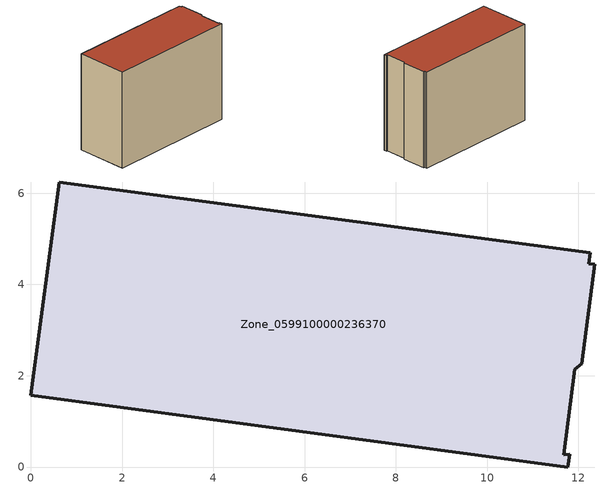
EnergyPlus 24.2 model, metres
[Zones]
Zone_0599100000236370
 floor ground (C_G): 11.92,2.15 11.68,0.27 11.81,0.28 11.77,0 0,1.58 0.63,6.25 12.25,4.69 12.22,4.46 12.35,4.44 12.07,2.27 z0
 wall outside (C_F): 0,1.58 11.77,0 11.81,0.28 11.68,0.27 11.92,2.15 12.07,2.27 12.35,4.44 12.22,4.46 12.25,4.69 0.63,6.25 0,1.58 z0:8.93
 roof outside (C_R): 11.68,0.27 11.92,2.15 12.07,2.27 12.35,4.44 12.22,4.46 12.25,4.69 0.63,6.25 0,1.58 11.77,0 11.81,0.28 z8.93
[BUILDING]
Pand.0599100000236370: North Axis=0; Terrain=City; Loads Convergence Tolerance Value=0.04; Temperature Convergence Tolerance Value=0.4; Solar Distribution=FullExterior; Maximum Number of Warmup Days=25; Minimum Number of Warmup Days=1
[Site:Location]
Rotterdam.The.Hague.AP_ZH_NLD Design_Conditions: Latitude=51.96; Longitude=4.45; Time Zone=1; Elevation=-4.5
[SITE:GROUNDTEMPERATURE:BUILDINGSURFACE]
18, 18, 18, 18, 18, 18, 18, 18, 18, 18, 18, 18
[MATERIAL] Thermal Absorptance=0.9; Solar Absorptance=0.7; Visible Absorptance=0.7
Name | Roughness | Thickness | Conductivity | Density | Specific Heat
G.TI.1946 | MediumSmooth | 0.15 | 1 | 540 | 1210
F.TI.1946 | Rough | 0.3 | 0.857143 | 1920 | 840
R.TI.1946 | MediumRough | 0.2 | 0.1 | 1500 | 1000
[CONSTRUCTION]
C_G: G.TI.1946
C_F: F.TI.1946
C_R: R.TI.1946
[ZONE]
Zone_0599100000236370: Type=1; Multiplier=1; Ceiling Height=Autocalculate; Volume=Autocalculate; Floor Area=autocalculate; Part of Total Floor Area=Yes
[ZONEINFILTRATION:DESIGNFLOWRATE]
Infil_Zone_0599100000236370: Zone or ZoneList or Space or SpaceList=Zone_0599100000236370; Schedule=AlwaysOn; Design Flow Rate Calculation Method=Flow/Area; Flow Rate per Floor Area=0.003; Constant Term Coefficient=1; Temperature Term Coefficient=0; Velocity Term Coefficient=0; Velocity Squared Term Coefficient=0
[HVACTEMPLATE:ZONE:IDEALLOADSAIRSYSTEM]
Zone_0599100000236370: Maximum Heating Supply Air Temperature=50; Minimum Cooling Supply Air Temperature=13; Maximum Heating Supply Air Humidity Ratio=0.0156; Minimum Cooling Supply Air Humidity Ratio=0.0077; Heating Limit=NoLimit; Cooling Limit=NoLimit; Dehumidification Control Type=ConstantSensibleHeatRatio; Cooling Sensible Heat Ratio=0.7; Dehumidification Setpoint=60; Humidification Control Type=None; Humidification Setpoint=30; Outdoor Air Method=None; Outdoor Air Flow Rate per Person=0.00944; Outdoor Air Flow Rate per Zone Floor Area=0; Outdoor Air Flow Rate per Zone=0; Demand Controlled Ventilation Type=None; Outdoor Air Economizer Type=NoEconomizer; Heat Recovery Type=None; Sensible Heat Recovery Effectiveness=0.7; Latent Heat Recovery Effectiveness=0.65
[ZONECONTROL:THERMOSTAT]
ThermostatControl_Zone_0599100000236370: Zone or ZoneList=Zone_0599100000236370; Control Type Schedule=DualSetpointControlType; Control 1=Thermostat_Zone_0599100000236370; Temperature Difference Between Cutout And Setpoint=0
[THERMOSTATSETPOINT:DUALSETPOINT]
Thermostat_Zone_0599100000236370: Heating Setpoint Temperature Schedule=HeatingSetpoint_Zone_0599100000236370; Cooling Setpoint Temperature Schedule=CoolingSetpoint_Zone_0599100000236370
[SCHEDULE:COMPACT]
HeatingSetpoint_Zone_0599100000236370: Through: 12/31, For: AllDays, Until: 24:00, 21
CoolingSetpoint_Zone_0599100000236370: Through: 12/31, For: AllDays, Until: 24:00, 24
DualSetpointControlType: Through: 12/31, For: AllDays, Until: 24:00, 4
AlwaysOn: Through: 12/31, For: AllDays, Until: 24:00, 1
